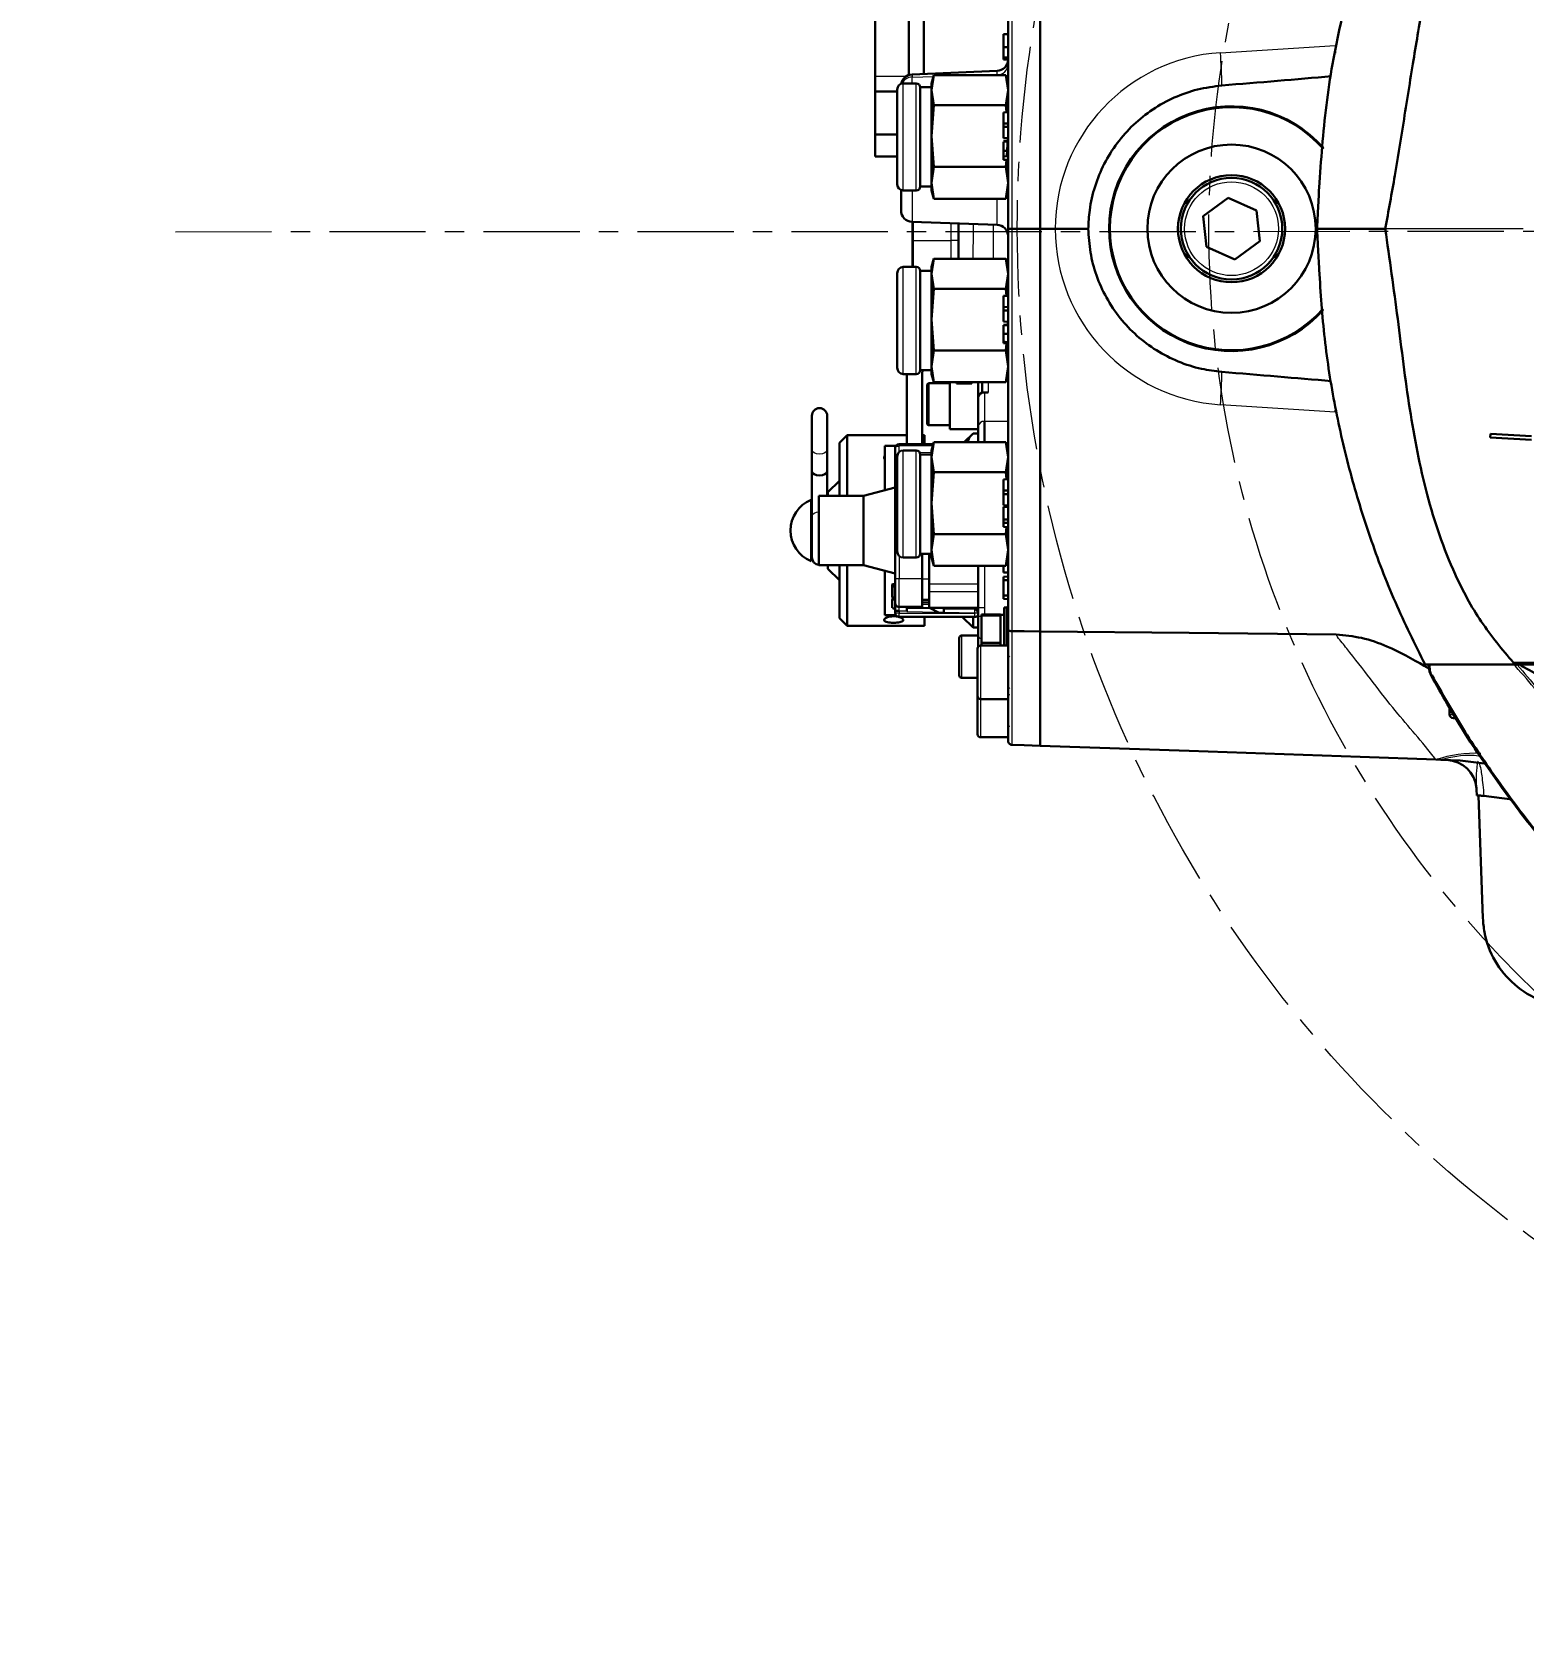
# Model space of a CAD drawing. Header units: millimetres. Extents: x 0 to 8400, y 0 to 5940.
# Drawn here: x 2073.3 to 2270, y 1826.1 to 2035.9 of the extents above; entities that cross this region are included whole.
import ezdxf

# ---------------------------------------------------------------- set-up
doc = ezdxf.new("R2010")
doc.units = ezdxf.units.MM
doc.linetypes.add('CENTERX2', pattern=[20.32, 12.7, -2.54, 2.54, -2.54])
doc.styles.get("Standard").update_dxf_attribs({"font": 'times.ttf', "width": 2, "height": 50})
doc.dimstyles.new('ISO-25', dxfattribs={"dimtxt": 40, "dimasz": 40, "dimexe": 1.25, "dimexo": 0.625, "dimtad": 1, "dimtxsty": 'Standard', "dimcen": 2.5, "dimclrd": 1, "dimclrt": 1, "dimadec": 0, "dimazin": 0, "dimtfac": 1, "dimtmove": 0, "dimatfit": 3, "dimfxl": 1, "dimarcsym": 0})

# ---------------------------------------------------------------- blocks, each defined once
blk = doc.blocks.new('*D14')
at = {"color": 1, "lineweight": -2, "transparency": 16777216}
blk.add_arc((2367.81, 2009.87), 906.21, 82.52924, 97.47076, dxfattribs=at)
at = {"color": 1, "lineweight": 25, "transparency": 16777216}
for points in [[(2251, 2901.8), (2248.97, 2914.98), (2210.45, 2902.31)], [(2486.65, 2914.98), (2484.62, 2901.8), (2525.17, 2902.31)]]:
    blk.add_solid(points, dxfattribs=at)
at = {"layer": 'Defpoints', "color": 0, "lineweight": 25, "transparency": 16777216}
for p in [(2420.5, 2914.55), (2209.89, 2905.5), (2525.73, 2905.5), (2367.81, 2009.87), (2367.81, 2009.87)]:
    blk.add_point(p, dxfattribs=at)
at = {"color": 1, "lineweight": 25, "transparency": 16777216, "insert": (2367.81, 2937.05), "char_height": 40, "attachment_point": 5}
blk.add_mtext('20°', dxfattribs=at)
blk = doc.blocks.new('*D15')
at = {"color": 1, "lineweight": -2, "transparency": 16777216}
for p, q in [((2367.81, 2009.87), (2049.32, 1375.78)), ((1923.86, 1125.99), (2031.37, 1340.03))]:
    blk.add_line(p, q, dxfattribs=at)
at = {"color": 1, "lineweight": 25, "transparency": 16777216}
blk.add_solid([(2025.41, 1343.02), (2037.33, 1337.04), (2049.32, 1375.78)], dxfattribs=at)
at = {"layer": 'Defpoints', "color": 0, "lineweight": 25, "transparency": 16777216}
for p in [(2367.81, 2009.87), (2049.32, 1375.78)]:
    blk.add_point(p, dxfattribs=at)
at = {"color": 1, "lineweight": 25, "transparency": 16777216, "insert": (1945.82, 1226.6), "char_height": 40, "attachment_point": 5, "rotation": 63.331}
blk.add_mtext('R709,59', dxfattribs=at)
blk = doc.blocks.new('*D17')
at = {"color": 1, "lineweight": -2, "transparency": 16777216}
for p, q in [((2088.8, 2282.43), (2239.59, 2135.13)), ((2467.42, 1912.57), (2268.2, 2107.18)), ((2496.04, 1884.62), (2524.65, 1856.66))]:
    blk.add_line(p, q, dxfattribs=at)
at = {"color": 1, "lineweight": 25, "transparency": 16777216}
for points in [[(2244.24, 2139.9), (2234.93, 2130.36), (2268.2, 2107.18)], [(2500.69, 1889.38), (2491.38, 1879.85), (2467.42, 1912.57)]]:
    blk.add_solid(points, dxfattribs=at)
at = {"layer": 'Defpoints', "color": 0, "lineweight": 25, "transparency": 16777216}
for p in [(2268.2, 2107.18), (2467.42, 1912.57)]:
    blk.add_point(p, dxfattribs=at)
at = {"color": 1, "lineweight": 25, "transparency": 16777216, "insert": (2167.86, 2241.16), "char_height": 40, "attachment_point": 5, "rotation": 315.6709}
blk.add_mtext('∅278,5', dxfattribs=at)

msp = doc.modelspace()

# ---------------------------------------------------------------- linework, layer by layer
at = {"color": 7, "linetype": 'Continuous', "lineweight": 30}
for p, q in [((2202.072, 2009.872), (2202.072, 2062.827)), ((2206.312, 2063.014), (2206.312, 2009.872)), ((2184.509, 2030.017), (2184.509, 2043.138)), ((2188.951, 2030.145), (2188.951, 2039.143)), ((2190.969, 2039.648), (2190.969, 2030.226)), ((2201.467, 2035.526), (2202.072, 2035.547)), ((2201.467, 2035.526), (2201.467, 2033.833)), ((2200.621, 2030.708), (2189.391, 2030.237)), ((2201.467, 2032.478), (2201.467, 2032.189)), ((2201.467, 2032.189), (2202.072, 2032.154)), ((2184.509, 2027.998), (2184.509, 2030.017)), ((2189.96, 2029.05), (2188.244, 2029.05)), ((2191.979, 2028.545), (2190.465, 2028.545)), ((2190.465, 2015.423), (2190.465, 2028.545)), ((2192.272, 2030.144), (2191.979, 2029.05)), ((2192.272, 2030.142), (2191.979, 2028.159)), ((2191.979, 2029.05), (2191.979, 2028.159)), ((2201.779, 2030.142), (2192.272, 2030.142)), ((2202.072, 2029.05), (2201.779, 2030.144)), ((2201.779, 2030.142), (2202.072, 2028.159)), ((2184.509, 2027.998), (2187.436, 2027.998)), ((2184.509, 2022.306), (2184.509, 2027.998)), ((2187.436, 2015.726), (2187.436, 2028.242)), ((2191.979, 2028.159), (2192.272, 2026.177)), ((2191.979, 2028.159), (2191.979, 2022.098)), ((2202.072, 2028.159), (2201.779, 2026.177)), ((2192.272, 2026.177), (2191.979, 2022.098)), ((2201.779, 2026.177), (2192.272, 2026.177)), ((2201.467, 2025.227), (2202.072, 2025.256)), ((2201.467, 2025.227), (2201.467, 2023.751)), ((2201.779, 2026.177), (2201.846, 2025.246)), ((2187.436, 2022.306), (2184.509, 2022.306)), ((2184.509, 2019.418), (2184.509, 2022.306)), ((2191.979, 2022.098), (2192.272, 2018.019)), ((2191.979, 2022.098), (2191.979, 2015.923)), ((2201.467, 2023.751), (2202.072, 2023.766)), ((2201.467, 2023.751), (2201.467, 2023.309)), ((2201.467, 2023.309), (2202.072, 2023.294)), ((2201.467, 2023.309), (2201.467, 2021.831)), ((2201.467, 2021.831), (2202.072, 2021.802)), ((2202.072, 2021.439), (2201.467, 2021.417)), ((2202.051, 2021.803), (2201.881, 2019.432)), ((2184.509, 2019.418), (2187.436, 2019.418)), ((2187.436, 2019.418), (2184.509, 2019.418)), ((2184.509, 2019.418), (2184.509, 2019.418)), ((2192.272, 2018.019), (2191.979, 2015.923)), ((2201.779, 2018.019), (2192.272, 2018.019)), ((2201.467, 2019.418), (2202.072, 2019.439)), ((2201.847, 2018.962), (2201.779, 2018.019)), ((2201.779, 2018.019), (2202.072, 2015.923)), ((2191.979, 2015.923), (2192.272, 2013.826)), ((2191.979, 2015.923), (2191.979, 2014.918)), ((2202.072, 2015.923), (2201.779, 2013.826)), ((2243.137, 2015.95), (2243.107, 2015.31)), ((2187.941, 2012.29), (2187.941, 2014.977)), ((2188.244, 2014.918), (2189.96, 2014.918)), ((2190.465, 2015.423), (2191.979, 2015.423)), ((2191.979, 2014.918), (2192.272, 2013.824)), ((2192.272, 2013.826), (2201.779, 2013.826)), ((2201.779, 2013.824), (2202.072, 2014.918)), ((2227.817, 2011.525), (2231.114, 2013.928)), ((2231.114, 2013.928), (2234.843, 2012.274)), ((2234.843, 2012.274), (2235.275, 2008.218)), ((2189.402, 2010.776), (2200.611, 2010.385)), ((2189.455, 2008.315), (2189.455, 2010.775)), ((2195.511, 2005.917), (2195.511, 2010.598)), ((2202.072, 2009.872), (2202.559, 2009.872)), ((2202.072, 1956.916), (2202.072, 2009.872)), ((2202.559, 2009.872), (2206.312, 2009.872)), ((2206.312, 2009.872), (2206.312, 1956.729)), ((2208.281, 2009.872), (2206.312, 2009.872)), ((2228.249, 2007.469), (2227.817, 2011.525)), ((2189.455, 2004.825), (2189.455, 2008.315)), ((2231.978, 2005.815), (2228.249, 2007.469)), ((2235.275, 2008.218), (2231.978, 2005.815)), ((2192.272, 2005.919), (2191.979, 2004.825)), ((2192.272, 2005.917), (2191.979, 2003.934)), ((2201.779, 2005.917), (2192.272, 2005.917)), ((2202.072, 2004.825), (2201.779, 2005.919)), ((2201.779, 2005.917), (2202.072, 2003.934)), ((2187.436, 1991.501), (2187.436, 2004.017)), ((2189.96, 2004.825), (2188.244, 2004.825)), ((2191.979, 2004.32), (2190.465, 2004.32)), ((2190.465, 1991.198), (2190.465, 2004.32)), ((2191.979, 2004.825), (2191.979, 2003.934)), ((2191.979, 2003.934), (2192.272, 2001.952)), ((2191.979, 2003.934), (2191.979, 1997.873)), ((2202.072, 2003.934), (2201.779, 2001.952)), ((2192.272, 2001.952), (2191.979, 1997.873)), ((2201.779, 2001.952), (2192.272, 2001.952)), ((2201.779, 2001.952), (2201.846, 2001.021)), ((2201.467, 2001.003), (2202.072, 2001.032)), ((2201.467, 2001.003), (2201.467, 1999.526)), ((2201.467, 1999.526), (2202.072, 1999.541)), ((2201.467, 1999.526), (2201.467, 1999.084)), ((2201.467, 1999.084), (2202.072, 1999.069)), ((2201.467, 1999.084), (2201.467, 1997.606)), ((2191.979, 1997.873), (2192.272, 1993.794)), ((2191.979, 1997.873), (2191.979, 1991.698)), ((2201.467, 1997.606), (2202.072, 1997.577)), ((2202.051, 1997.578), (2202.025, 1997.212)), ((2192.272, 1993.794), (2191.979, 1991.698)), ((2201.779, 1993.794), (2192.272, 1993.794)), ((2201.847, 1994.737), (2201.779, 1993.794)), ((2201.779, 1993.794), (2202.072, 1991.698)), ((2188.244, 1990.694), (2189.96, 1990.694)), ((2188.698, 1981.45), (2188.698, 1990.694)), ((2190.465, 1991.198), (2191.979, 1991.198)), ((2190.764, 1991.198), (2190.717, 1990.736)), ((2190.717, 1981.45), (2190.717, 1990.736)), ((2191.979, 1991.698), (2192.272, 1989.602)), ((2191.979, 1991.698), (2191.979, 1990.694)), ((2191.979, 1990.694), (2192.272, 1989.599)), ((2202.072, 1991.698), (2201.779, 1989.602)), ((2201.779, 1989.599), (2202.072, 1990.694)), ((2194.401, 1989.474), (2191.676, 1989.474)), ((2192.272, 1989.602), (2201.779, 1989.602)), ((2194.401, 1989.602), (2194.401, 1986.698)), ((2195.259, 1989.463), (2195.259, 1989.602)), ((2197.278, 1989.463), (2195.259, 1989.463)), ((2197.278, 1989.602), (2197.278, 1989.463)), ((2198.136, 1989.602), (2198.136, 1987.645)), ((2198.64, 1989.559), (2198.64, 1988.219)), ((2194.401, 1986.698), (2194.401, 1983.418)), ((2198.136, 1983.818), (2198.136, 1987.645)), ((2199.448, 1988.264), (2198.943, 1988.264)), ((2176.182, 1985.184), (2176.182, 1980.642)), ((2178.201, 1980.642), (2178.201, 1985.184)), ((2198.943, 1984.437), (2198.943, 1981.692)), ((2180.825, 1982.61), (2179.816, 1981.601)), ((2188.698, 1982.61), (2180.825, 1982.61)), ((2180.825, 1982.61), (2180.825, 1974.608)), ((2191.02, 1982.61), (2190.717, 1982.61)), ((2191.02, 1982.61), (2191.02, 1981.45)), ((2191.676, 1983.923), (2194.401, 1983.923)), ((2194.401, 1983.418), (2198.136, 1983.418)), ((2197.439, 1982.863), (2196.268, 1981.692)), ((2198.136, 1982.863), (2197.439, 1982.863)), ((2197.439, 1982.863), (2197.439, 1982.84)), ((2198.136, 1982.84), (2197.439, 1982.84)), ((2198.136, 1983.818), (2198.136, 1983.267)), ((2265.703, 1982.804), (2265.675, 1982.3)), ((2265.675, 1982.3), (2271.119, 1981.991)), ((2271.102, 1982.498), (2265.703, 1982.804)), ((2176.182, 1980.642), (2176.182, 1977.82)), ((2178.201, 1977.82), (2178.201, 1980.642)), ((2179.816, 1974.608), (2179.816, 1981.601)), ((2187.264, 1981.218), (2185.821, 1981.218)), ((2185.821, 1975.365), (2185.821, 1981.218)), ((2187.184, 1979.965), (2187.184, 1980.945)), ((2187.689, 1981.45), (2192.206, 1981.45)), ((2189.96, 1980.6), (2188.244, 1980.6)), ((2192.272, 1981.694), (2191.979, 1980.6)), ((2192.272, 1981.692), (2191.979, 1979.709)), ((2191.979, 1980.6), (2191.979, 1979.709)), ((2201.779, 1981.692), (2192.272, 1981.692)), ((2202.072, 1980.6), (2201.779, 1981.694)), ((2201.779, 1981.692), (2202.072, 1979.709)), ((2187.184, 1963.685), (2187.184, 1979.965)), ((2187.436, 1967.276), (2187.436, 1979.792)), ((2191.979, 1980.095), (2190.465, 1980.095)), ((2190.465, 1966.973), (2190.465, 1980.095)), ((2191.979, 1979.709), (2192.272, 1977.727)), ((2191.979, 1979.709), (2191.979, 1973.648)), ((2202.072, 1979.709), (2201.779, 1977.727)), ((2176.182, 1977.82), (2176.182, 1971.957)), ((2178.201, 1974.608), (2178.201, 1977.82)), ((2179.816, 1976.605), (2178.302, 1975.091)), ((2192.272, 1977.727), (2191.979, 1973.648)), ((2201.779, 1977.727), (2192.272, 1977.727)), ((2201.467, 1976.778), (2202.072, 1976.807)), ((2201.467, 1976.778), (2201.467, 1975.301)), ((2201.779, 1977.727), (2201.846, 1976.796)), ((2176.081, 1974.081), (2176.081, 1970.044)), ((2177.09, 1965.48), (2177.09, 1974.608)), ((2177.09, 1974.608), (2182.997, 1974.608)), ((2178.302, 1975.091), (2178.302, 1974.608)), ((2182.997, 1974.608), (2187.184, 1975.73)), ((2182.997, 1965.48), (2182.997, 1974.608)), ((2201.467, 1975.301), (2202.072, 1975.316)), ((2201.467, 1975.301), (2201.467, 1974.859)), ((2201.467, 1974.859), (2202.072, 1974.844)), ((2201.467, 1974.859), (2201.467, 1973.381)), ((2176.182, 1972.315), (2176.081, 1972.315)), ((2176.182, 1971.957), (2176.182, 1966.511)), ((2191.979, 1973.648), (2192.272, 1969.57)), ((2191.979, 1973.648), (2191.979, 1967.473)), ((2201.467, 1973.381), (2202.072, 1973.352)), ((2201.467, 1973.15), (2202.072, 1973.171)), ((2201.467, 1973.15), (2201.467, 1971.494)), ((2202.051, 1973.353), (2202.038, 1973.169)), ((2176.081, 1970.044), (2176.081, 1966.006)), ((2201.467, 1971.494), (2202.072, 1971.507)), ((2201.467, 1971.494), (2201.467, 1971.071)), ((2201.467, 1971.071), (2202.072, 1971.05)), ((2201.467, 1971.071), (2201.467, 1970.525)), ((2201.467, 1970.525), (2202.072, 1970.504)), ((2201.847, 1970.512), (2201.779, 1969.57)), ((2176.081, 1967.773), (2176.182, 1967.773)), ((2192.272, 1969.57), (2191.979, 1967.473)), ((2201.779, 1969.57), (2192.272, 1969.57)), ((2201.779, 1969.57), (2202.072, 1967.473)), ((2177.09, 1965.48), (2182.997, 1965.48)), ((2178.302, 1965.48), (2178.302, 1964.997)), ((2179.816, 1958.487), (2179.816, 1965.48)), ((2180.825, 1965.48), (2180.825, 1957.477)), ((2182.997, 1965.48), (2187.184, 1964.358)), ((2188.244, 1966.469), (2189.96, 1966.469)), ((2190.465, 1966.973), (2191.979, 1966.973)), ((2190.717, 1963.685), (2190.717, 1966.973)), ((2191.676, 1966.973), (2191.676, 1963.013)), ((2191.979, 1967.473), (2192.272, 1965.377)), ((2191.979, 1967.473), (2191.979, 1966.469)), ((2191.979, 1966.469), (2192.272, 1965.375)), ((2202.072, 1967.473), (2201.779, 1965.377)), ((2201.779, 1965.375), (2202.072, 1966.469)), ((2178.302, 1964.997), (2179.816, 1963.483)), ((2185.821, 1958.87), (2185.821, 1964.652)), ((2187.184, 1960.455), (2187.184, 1963.685)), ((2190.717, 1963.685), (2190.717, 1959.95)), ((2192.272, 1965.377), (2201.779, 1965.377)), ((2198.136, 1965.377), (2198.136, 1959.849)), ((2201.467, 1965.377), (2201.467, 1964.52)), ((2201.467, 1964.52), (2202.072, 1964.499)), ((2201.467, 1963.932), (2202.072, 1963.953)), ((2201.467, 1963.932), (2201.467, 1963.49)), ((2201.467, 1963.49), (2202.072, 1963.469)), ((2201.467, 1963.49), (2201.467, 1961.448)), ((2186.78, 1962.656), (2186.78, 1962.872)), ((2186.78, 1961.282), (2186.78, 1962.656)), ((2187.184, 1962.973), (2186.881, 1962.973)), ((2191.676, 1963.013), (2191.676, 1962.003)), ((2191.676, 1959.849), (2191.676, 1962.003)), ((2201.467, 1961.448), (2202.072, 1961.469)), ((2201.467, 1961.448), (2201.467, 1961.005)), ((2186.881, 1961.181), (2187.184, 1961.181)), ((2186.881, 1960.96), (2186.881, 1961.181)), ((2186.881, 1960.959), (2187.184, 1960.959)), ((2187.184, 1960.959), (2186.881, 1960.959)), ((2186.881, 1959.732), (2187.184, 1959.732)), ((2187.184, 1959.445), (2187.706, 1959.445)), ((2187.184, 1959.143), (2187.184, 1959.445)), ((2187.689, 1959.95), (2190.717, 1959.95)), ((2188.698, 1959.95), (2188.698, 1959.445)), ((2188.698, 1959.849), (2191.807, 1959.795)), ((2188.698, 1959.445), (2188.698, 1959.345)), ((2191.676, 1960.909), (2190.717, 1960.909)), ((2190.717, 1960.557), (2191.676, 1960.523)), ((2191.676, 1959.849), (2198.136, 1959.849)), ((2191.7, 1959.849), (2192.988, 1959.193)), ((2193.594, 1959.193), (2192.988, 1959.193)), ((2193.594, 1959.193), (2193.594, 1959.849)), ((2193.594, 1959.764), (2197.69, 1959.692)), ((2198.136, 1959.849), (2198.136, 1958.744)), ((2201.467, 1961.005), (2202.072, 1960.984)), ((2201.877, 1959.901), (2201.568, 1959.89)), ((2201.568, 1954.861), (2201.568, 1959.89)), ((2179.816, 1958.487), (2180.825, 1957.477)), ((2180.825, 1957.477), (2191.02, 1957.477)), ((2185.821, 1958.87), (2187.276, 1958.87)), ((2197.682, 1958.638), (2187.689, 1958.638)), ((2191.02, 1958.638), (2191.02, 1957.477)), ((2196.026, 1958.638), (2197.439, 1957.225)), ((2197.439, 1958.638), (2197.439, 1957.225)), ((2197.439, 1957.225), (2198.136, 1957.225)), ((2201.063, 1958.976), (2198.54, 1958.976)), ((2198.54, 1958.976), (2198.54, 1958.816)), ((2201.063, 1958.816), (2198.54, 1958.816)), ((2198.54, 1958.816), (2198.54, 1955.206)), ((2201.063, 1958.976), (2201.063, 1958.896)), ((2201.568, 1958.898), (2201.063, 1958.898)), ((2201.063, 1958.896), (2201.063, 1958.816)), ((2201.063, 1958.816), (2201.063, 1957.011)), ((2195.612, 1950.916), (2195.612, 1955.862)), ((2198.136, 1956.165), (2195.915, 1956.165)), ((2198.136, 1954.724), (2198.136, 1956.27)), ((2201.063, 1955.206), (2198.54, 1955.206)), ((2198.54, 1955.206), (2198.54, 1954.861)), ((2201.063, 1957.011), (2201.063, 1955.206)), ((2201.063, 1955.206), (2201.063, 1954.861)), ((2198.035, 1948.199), (2198.035, 1954.457)), ((2202.072, 1954.861), (2198.439, 1954.861)), ((2202.072, 1947.795), (2202.072, 1954.861)), ((2257.659, 1951.772), (2256.979, 1952.186)), ((2257.556, 1952.337), (2257.616, 1951.75)), ((2257.692, 1952.338), (2257.598, 1952.338)), ((2268.743, 1952.583), (2282.532, 1952.583)), ((2268.914, 1952.338), (2268.743, 1952.583)), ((2268.953, 1952.338), (2268.914, 1952.338)), ((2269.216, 1952.338), (2269.213, 1952.338)), ((2269.538, 1952.338), (2269.213, 1952.338)), ((2282.534, 1952.338), (2269.538, 1952.338)), ((2195.915, 1950.613), (2198.035, 1950.613)), ((2198.035, 1943.152), (2198.035, 1948.199)), ((2198.439, 1947.795), (2202.072, 1947.795)), ((2260.313, 1946.737), (2260.313, 1945.777)), ((2261.125, 1945.272), (2260.818, 1945.272)), ((2198.439, 1942.749), (2202.072, 1942.749)), ((2258.52, 1939.81), (2259.14, 1939.789)), ((2259.14, 1939.789), (2261.704, 1939.699)), ((2261.704, 1939.699), (2265.222, 1939.229)), ((2263.858, 1936.04), (2263.866, 1935.865)), ((2263.925, 1935.083), (2263.866, 1935.865)), ((2264.71, 1918.866), (2264.143, 1935.069)), ((2268.556, 1934.522), (2264.837, 1935.018))]:
    msp.add_line(p, q, dxfattribs=at)
at = {"color": 8, "linetype": 'Continuous', "lineweight": 15}
for p, q in [((2202.559, 2062.976), (2202.559, 2009.872)), ((2230.089, 2033.097), (2245.212, 2034.065)), ((2200.611, 2030.154), (2200.611, 2030.651)), ((2184.509, 2030.017), (2188.677, 2030.017)), ((2188.244, 2014.918), (2188.244, 2029.05)), ((2189.402, 2030.179), (2189.402, 2029.884)), ((2189.402, 2029.884), (2192.22, 2029.952)), ((2189.96, 2014.918), (2189.96, 2029.05)), ((2200.111, 2030.142), (2200.611, 2030.154)), ((2189.402, 2014.918), (2189.402, 2010.776)), ((2200.611, 2010.385), (2200.611, 2013.826)), ((2189.553, 2010.771), (2189.553, 2008.315)), ((2194.537, 2008.315), (2194.537, 2010.597)), ((2202.559, 2009.872), (2202.559, 1956.767)), ((2270.015, 2009.872), (2251.828, 2009.872)), ((2189.455, 2008.315), (2189.553, 2008.315)), ((2189.553, 2008.315), (2189.553, 2004.825)), ((2189.553, 2008.315), (2194.537, 2008.315)), ((2194.537, 2005.917), (2194.537, 2008.315)), ((2195.511, 2008.315), (2194.537, 2008.315)), ((2188.244, 1990.694), (2188.244, 2004.825)), ((2189.96, 1990.694), (2189.96, 2004.825)), ((2191.676, 1983.923), (2191.676, 1989.474)), ((2198.64, 1989.559), (2198.642, 1989.602)), ((2199.448, 1989.602), (2199.448, 1988.264)), ((2198.943, 1988.264), (2198.943, 1984.437)), ((2245.212, 1985.678), (2230.089, 1986.646)), ((2202.072, 1984.437), (2198.943, 1984.437)), ((2187.689, 1981.197), (2187.689, 1981.45)), ((2187.689, 1980.379), (2187.689, 1981.197)), ((2192.139, 1981.197), (2187.689, 1981.197)), ((2188.244, 1966.469), (2188.244, 1980.6)), ((2189.96, 1966.469), (2189.96, 1980.6)), ((2191.979, 1980.332), (2190.43, 1980.278)), ((2187.689, 1966.69), (2187.689, 1963.685)), ((2187.689, 1963.685), (2187.184, 1963.685)), ((2190.717, 1963.685), (2187.689, 1963.685)), ((2187.689, 1959.95), (2187.689, 1963.685)), ((2190.717, 1963.685), (2191.676, 1963.685)), ((2198.943, 1965.377), (2198.943, 1959.849)), ((2186.881, 1962.972), (2186.881, 1962.973)), ((2186.881, 1962.972), (2186.881, 1962.756)), ((2187.184, 1962.972), (2186.881, 1962.972)), ((2186.881, 1962.644), (2186.881, 1962.756)), ((2186.881, 1962.756), (2187.184, 1962.756)), ((2186.881, 1962.586), (2186.881, 1962.644)), ((2187.184, 1962.586), (2186.881, 1962.586)), ((2186.881, 1962.586), (2186.881, 1961.213)), ((2191.676, 1963.013), (2198.136, 1963.013)), ((2191.676, 1962.003), (2198.136, 1962.003)), ((2186.881, 1961.213), (2187.184, 1961.213)), ((2186.881, 1961.181), (2186.881, 1961.213)), ((2186.881, 1959.732), (2186.881, 1960.959)), ((2187.706, 1959.143), (2187.184, 1959.143)), ((2187.706, 1959.445), (2188.698, 1959.445)), ((2187.706, 1959.445), (2187.706, 1959.143)), ((2187.706, 1959.143), (2197.699, 1959.143)), ((2188.698, 1959.345), (2192.832, 1959.273)), ((2190.717, 1960.304), (2191.676, 1960.271)), ((2193.594, 1959.259), (2197.699, 1959.188)), ((2197.69, 1959.849), (2197.69, 1959.692)), ((2197.699, 1959.188), (2197.699, 1959.143)), ((2197.699, 1959.188), (2198.136, 1959.188)), ((2198.136, 1959.143), (2197.699, 1959.143)), ((2198.943, 1959.849), (2198.136, 1959.849)), ((2198.943, 1959.849), (2198.943, 1958.976)), ((2201.877, 1954.861), (2201.877, 1959.901)), ((2198.136, 1958.744), (2198.54, 1958.744)), ((2195.915, 1956.165), (2195.915, 1950.613)), ((2198.439, 1954.861), (2198.439, 1947.795)), ((2269.024, 1952.118), (2268.819, 1952.337)), ((2269.213, 1952.338), (2269.216, 1952.335)), ((2269.216, 1952.335), (2269.216, 1952.338)), ((2198.439, 1947.795), (2198.439, 1942.749)), ((2260.313, 1945.777), (2260.835, 1945.777))]:
    msp.add_line(p, q, dxfattribs=at)
at = {"color": 7, "linetype": 'CENTERX2', "lineweight": 0}
msp.add_line((2092.204, 2009.479), (3327.51, 2009.872), dxfattribs=at)
at = {"color": 7, "linetype": 'Continuous', "lineweight": 30, "flags": 128}
for points in [[(2201.467, 2033.833), (2201.648, 2033.833), (2201.83, 2033.833), (2202.072, 2033.833)], [(2201.467, 2032.478), (2201.648, 2032.471), (2201.83, 2032.465), (2202.072, 2032.457)], [(2201.467, 2021.355), (2201.77, 2021.367), (2202.072, 2021.378)], [(2201.467, 2020.136), (2201.648, 2020.136), (2201.83, 2020.136), (2202.072, 2020.136)], [(2201.467, 2018.975), (2201.648, 2018.969), (2201.83, 2018.962), (2202.072, 2018.954)], [(2201.467, 1997.191), (2201.77, 1997.202), (2202.072, 1997.214)], [(2201.467, 1997.128), (2201.77, 1997.141), (2202.072, 1997.153)], [(2201.467, 1996.011), (2201.648, 1996.011), (2201.83, 1996.011), (2202.072, 1996.011)], [(2201.467, 1994.932), (2201.648, 1994.926), (2201.83, 1994.919), (2202.072, 1994.911)], [(2201.467, 1994.75), (2201.648, 1994.744), (2201.83, 1994.738), (2202.072, 1994.729)], [(2177.191, 1977.315), (2176.805, 1977.354), (2176.478, 1977.463), (2176.259, 1977.627), (2176.182, 1977.82)], [(2178.201, 1977.82), (2178.124, 1977.627), (2177.905, 1977.463), (2177.578, 1977.354), (2177.191, 1977.315)], [(2202.559, 1956.767), (2204.192, 1956.751), (2206.312, 1956.729)], [(2206.312, 1956.729), (2225.942, 1956.528), (2245.353, 1956.329)], [(2202.559, 1941.764), (2204.192, 1941.707), (2206.312, 1941.633)], [(2206.312, 1941.633), (2225.941, 1940.948), (2248.529, 1940.159), (2258.52, 1939.81)]]:
    msp.add_lwpolyline(points, dxfattribs=at)
at = {"color": 8, "linetype": 'Continuous', "lineweight": 15, "flags": 128}
for points in [[(2245.212, 2034.065), (2245.248, 2033.474), (2245.273, 2033.038)], [(2189.402, 2030.179), (2189.394, 2030.226), (2189.392, 2030.23)], [(2245.212, 1985.678), (2245.248, 1986.269), (2245.251, 1986.318)], [(2177.191, 1980.137), (2176.805, 1980.176), (2176.478, 1980.285), (2176.259, 1980.449), (2176.182, 1980.642)], [(2178.201, 1980.642), (2178.124, 1980.449), (2177.905, 1980.285), (2177.578, 1980.176), (2177.191, 1980.137)], [(2187.184, 1980.945), (2187.194, 1980.994), (2187.223, 1981.042), (2187.269, 1981.085), (2187.332, 1981.123), (2187.408, 1981.155), (2187.496, 1981.178), (2187.59, 1981.192), (2187.689, 1981.197)], [(2176.182, 1971.957), (2176.259, 1972.167), (2176.478, 1972.344), (2176.805, 1972.463), (2177.09, 1972.501)], [(2257.883, 1950.896), (2257.878, 1950.895), (2257.878, 1950.898), (2257.882, 1950.903), (2257.891, 1950.91), (2257.905, 1950.92), (2257.923, 1950.932), (2257.945, 1950.946), (2257.971, 1950.962)]]:
    msp.add_lwpolyline(points, dxfattribs=at)
at = {"color": 7, "linetype": 'CENTERX2', "lineweight": 0}
for radius in [164.527, 139.25]:
    msp.add_circle((2367.811, 2009.872), radius, dxfattribs=at)
at = {"color": 7, "linetype": 'Continuous', "lineweight": 30}
for radius in [11.103, 7.067, 6.697]:
    msp.add_circle((2231.546, 2009.872), radius, dxfattribs=at)
at = {"color": 8, "linetype": 'Continuous', "lineweight": 15}
msp.add_circle((2231.546, 2009.872), 6.192, dxfattribs=at)
at = {"color": 7, "linetype": 'CENTERX2', "lineweight": 0}
msp.add_arc((2367.811, 2009.872), 709.586, 100, 80, dxfattribs=at)
at = {"color": 8, "linetype": 'Continuous', "lineweight": 15}
for centre, radius, start, end in [((2146.865, 2027.329), 83.424, 0.99204, 3.96465), ((2200.586, 2032.138), 1.487, 270.97825, 359.03531), ((2200.586, 2031.64), 1.487, 270.97825, 359.03531), ((2189.437, 2028.677), 1.503, 91.33289, 167.51767), ((2189.441, 2028.371), 1.514, 91.46105, 154.07744), ((2197.825, 2029.215), 8.449, 175.4571, 181.12288), ((2146.865, 1992.414), 83.424, 356.03535, 359.00796), ((2198.86, 1983.709), 0.732, 83.45996, 171.44764), ((2186.881, 1962.655), 0.101, 89.81665, 179.80646), ((2186.868, 1962.675), 0.0898, 192.45907, 278.52171), ((2186.868, 1961.301), 0.0897, 192.45749, 278.52329), ((2186.881, 1962.871), 0.101, 89.97426, 132.82755), ((2184.078, 1959.017), 3.63, 354.0129, 1.98963), ((2194.071, 1959.017), 3.63, 354.0129, 1.98963), ((2190.478, 1959.379), 7.224, 358.48335, 2.17263), ((2198.758, 1956.318), 0.624, 184.46802, 249.54194), ((2257.792, 1951.815), 0.188, 200.37355, 261.97405), ((2270.57, 1950.946), 1.94, 134.28341, 142.83346), ((2263.952, 1922.401), 18.237, 88.47846, 107.32864)]:
    msp.add_arc(centre, radius, start, end, dxfattribs=at)
at = {"color": 7, "linetype": 'Continuous', "lineweight": 30}
for centre, radius, start, end in [((2200.558, 2032.216), 1.514, 272.21231, 357.7991), ((2188.244, 2028.242), 0.807, 90, 180), ((2189.455, 2028.718), 1.514, 92.40703, 169.22134), ((2189.96, 2028.545), 0.505, 0, 90), ((2231.546, 2009.872), 16.15, 41.30035, 318.37991), ((2231.546, 2009.872), 16.049, 40.97821, 318.79268), ((2188.244, 2015.726), 0.807, 180, 270), ((2189.96, 2015.423), 0.505, 270, 0), ((2189.455, 2012.29), 1.514, 180, 268), ((2200.558, 2008.872), 1.514, 0, 88), ((2188.244, 2004.017), 0.807, 90, 180), ((2189.96, 2004.32), 0.505, 0, 90), ((2188.244, 1991.501), 0.807, 180, 270), ((2189.96, 1991.198), 0.505, 270, 0), ((2198.86, 1987.536), 0.732, 83.45996, 171.44764), ((2177.191, 1985.184), 1.009, 0, 180), ((2187.689, 1980.945), 0.505, 90, 180), ((2188.244, 1979.792), 0.807, 90, 180), ((2189.96, 1980.095), 0.505, 0, 90), ((2177.709, 1970.044), 4.353, 111.9613, 248.0387), ((2177.191, 1966.511), 1.009, 180, 264.26083), ((2188.244, 1967.276), 0.807, 180, 270), ((2189.96, 1966.973), 0.505, 270, 0), ((2186.881, 1962.872), 0.1, 132.86606, 179.91807), ((2186.881, 1961.06), 0.101, 180, 270), ((2187.689, 1960.455), 0.505, 180, 270), ((2197.534, 1959.648), 0.162, 1.73268, 15.90533), ((2201.87, 1960.103), 0.202, 272, 0), ((2197.682, 1959.143), 0.505, 270, 334.15807), ((2195.915, 1955.862), 0.303, 90, 180), ((2198.439, 1954.457), 0.404, 90, 180), ((2202.274, 1953.549), 0.202, 180, 270), ((2195.915, 1950.916), 0.303, 180, 270), ((2202.274, 1949.108), 0.202, 90, 180), ((2198.439, 1948.199), 0.404, 180, 270), ((2202.274, 1948.502), 0.202, 180, 270), ((2260.818, 1945.777), 0.505, 180, 270), ((2198.439, 1943.152), 0.404, 180, 270), ((2202.274, 1944.061), 0.202, 90, 180), ((2259.823, 1935.725), 4.037, 4.41568, 87.99706)]:
    msp.add_arc(centre, radius, start, end, dxfattribs=at)
at = {"color": 8, "linetype": 'Continuous', "lineweight": 15}
for centre, major_axis, ratio, start_param, end_param in [((2231.579, 2009.847), (18.642, -13.974), 0.9999704, 2.2780235, 3.7838083), ((2197.53, 2011.508), (0.07, 10.097), 0.0069702, 1.67132, 2.1577009), ((2200.054, 2011.42), (-0.07, 10.102), 0.0069634, 4.1362455, 4.6113787), ((2231.579, 2009.896), (18.642, 13.974), 0.9999704, 2.499377, 4.0051618)]:
    msp.add_ellipse(centre, major_axis=major_axis, ratio=ratio, start_param=start_param, end_param=end_param, dxfattribs=at)
at = {"color": 7, "linetype": 'Continuous', "lineweight": 30}
for centre, major_axis, ratio, start_param, end_param in [((2159.484, 2028.718), (-151.843, -9.725), 0.0331693, 2.0536803, 2.1647676), ((2159.484, 1991.025), (151.843, -9.725), 0.0331693, 0.9769888, 1.0879123), ((2187.689, 1979.965), (0.505, 0), 0.2679492, 1.9685498, 3.1415926)]:
    msp.add_ellipse(centre, major_axis=major_axis, ratio=ratio, start_param=start_param, end_param=end_param, dxfattribs=at)
for points, knots in [([(2286.342, 2108.61), (2285.982, 2108.088), (2285.259, 2107.04), (2283.414, 2104.765), (2280.941, 2101.841), (2277.841, 2098.185), (2274.493, 2094.109), (2271.039, 2089.685), (2267.588, 2084.966), (2263.856, 2079.456), (2259.953, 2073.086), (2256.046, 2065.833), (2252.256, 2057.545), (2248.8, 2048.167), (2245.95, 2037.651), (2243.945, 2026.884), (2243.407, 2019.595), (2243.137, 2015.95)], [0, 0, 0, 0, 0.0411893, 0.0827658, 0.1361414, 0.18969, 0.242956, 0.2966743, 0.3503897, 0.4038953, 0.4755342, 0.5477264, 0.6196854, 0.7141506, 0.8090304, 0.9045099, 1, 1, 1, 1]), ([(2262.234, 2057.941), (2262.06, 2057.564), (2261.713, 2056.81), (2261.237, 2055.664), (2260.787, 2054.512), (2260.362, 2053.346), (2259.969, 2052.194), (2259.602, 2051.045), (2259.154, 2049.561), (2258.641, 2047.707), (2258.094, 2045.516), (2257.467, 2042.749), (2256.794, 2039.392), (2256.102, 2035.482), (2255.217, 2030.11), (2254.25, 2023.929), (2253.079, 2016.669), (2252.258, 2012.209), (2251.828, 2009.872)], [0, 0, 0, 0, 0.02535075, 0.05078612, 0.07586374, 0.10091223, 0.12652996, 0.1501352, 0.17446626, 0.22097919, 0.26730045, 0.3118907, 0.39360852, 0.47545622, 0.5532232, 0.72438824, 0.85552466, 1, 1, 1, 1]), ([(2201.467, 2033.833), (2201.467, 2033.582), (2201.467, 2033.218), (2201.467, 2032.822), (2201.467, 2032.624), (2201.467, 2032.496), (2201.467, 2032.484), (2201.467, 2032.478)], [0, 0, 0, 0, 0.3452315, 0.4988686, 0.6511402, 0.830926, 1, 1, 1, 1]), ([(2230.276, 2028.773), (2229.199, 2028.631), (2227.047, 2028.348), (2223.963, 2027.25), (2221.107, 2025.678), (2218.558, 2023.649), (2216.401, 2021.22), (2214.678, 2018.475), (2213.461, 2015.479), (2212.779, 2012.577), (2212.69, 2010.688), (2212.651, 2009.872)], [0, 0, 0, 0, 0.1146987, 0.2293939, 0.3440253, 0.4586544, 0.5725346, 0.6864148, 0.8000007, 0.9135889, 1, 1, 1, 1]), ([(2201.467, 2021.355), (2201.467, 2021.321), (2201.467, 2021.269), (2201.467, 2020.989), (2201.467, 2020.687), (2201.467, 2020.385), (2201.467, 2020.201), (2201.467, 2020.136)], [0, 0, 0, 0, 0.3620276, 0.5450595, 0.7287654, 0.9033786, 1, 1, 1, 1]), ([(2201.467, 2020.136), (2201.467, 2019.966), (2201.467, 2019.69), (2201.467, 2019.344), (2201.467, 2019.127), (2201.467, 2018.993), (2201.467, 2018.98), (2201.467, 2018.975)], [0, 0, 0, 0, 0.2578297, 0.4208697, 0.6260159, 0.8416175, 1, 1, 1, 1]), ([(2243.107, 2015.31), (2243.081, 2014.787), (2243.028, 2013.739), (2242.935, 2011.926), (2242.869, 2010.637), (2242.829, 2009.872)], [0, 0, 0, 0, 0.2889643, 0.5779288, 1, 1, 1, 1]), ([(2208.281, 2009.872), (2208.846, 2009.872), (2209.977, 2009.872), (2211.453, 2009.872), (2212.279, 2009.872), (2212.594, 2009.872), (2212.651, 2009.872)], [0, 0, 0, 0, 0.3102235, 0.620446, 0.9307252, 1, 1, 1, 1]), ([(2212.651, 2009.872), (2212.712, 2008.827), (2212.833, 2006.738), (2213.66, 2003.66), (2214.972, 2000.728), (2216.777, 1998.03), (2219.012, 1995.686), (2221.6, 1993.741), (2224.482, 1992.277), (2227.405, 1991.323), (2229.374, 1991.081), (2230.276, 1990.97)], [0, 0, 0, 0, 0.1105408, 0.2210787, 0.3352158, 0.4493519, 0.5629904, 0.6766309, 0.7903008, 0.9039749, 1, 1, 1, 1]), ([(2242.829, 2009.872), (2244.618, 2009.872), (2247.948, 2009.872), (2250.6, 2009.872), (2251.828, 2009.872)], [0, 0, 0, 0, 0.5371586, 1, 1, 1, 1]), ([(2243.11, 2004.432), (2243.083, 2004.956), (2243.03, 2006.004), (2242.936, 2007.817), (2242.869, 2009.106), (2242.829, 2009.872)], [0, 0, 0, 0, 0.2889522, 0.5779046, 1, 1, 1, 1]), ([(2268.743, 1952.583), (2267.265, 1954.349), (2264.267, 1957.93), (2261.17, 1963.747), (2258.9, 1969.423), (2257.284, 1974.838), (2256.028, 1980.392), (2254.675, 1988.108), (2253.52, 1997.971), (2252.392, 2005.905), (2251.828, 2009.872)], [0, 0, 0, 0, 0.11446101, 0.23209871, 0.32417363, 0.41630434, 0.51057323, 0.60487123, 0.80244344, 1, 1, 1, 1]), ([(2257.086, 1952.338), (2255.734, 1955.072), (2253.023, 1960.556), (2249.77, 1969.051), (2247.119, 1977.662), (2245.119, 1986.414), (2243.703, 1995.349), (2243.308, 2001.404), (2243.11, 2004.432)], [0, 0, 0, 0, 0.1683634, 0.3376461, 0.50148, 0.6653137, 0.8326567, 1, 1, 1, 1]), ([(2201.467, 1997.128), (2201.467, 1997.087), (2201.467, 1997.019), (2201.467, 1996.758), (2201.467, 1996.451), (2201.467, 1996.184), (2201.467, 1996.039), (2201.467, 1996.011)], [0, 0, 0, 0, 0.3223329, 0.5351923, 0.7486957, 0.9507986, 1, 1, 1, 1]), ([(2201.467, 1996.011), (2201.467, 1995.888), (2201.467, 1995.635), (2201.467, 1995.321), (2201.467, 1995.079), (2201.467, 1994.948), (2201.467, 1994.937), (2201.467, 1994.932)], [0, 0, 0, 0, 0.20545017, 0.4198338, 0.60896359, 0.8360285, 1, 1, 1, 1]), ([(2201.467, 1994.932), (2201.467, 1994.882), (2201.467, 1994.768), (2201.467, 1994.756), (2201.467, 1994.75)], [0, 0, 0, 0, 0.4417319, 1, 1, 1, 1]), ([(2191.373, 1989.171), (2191.378, 1989.214), (2191.389, 1989.304), (2191.471, 1989.405), (2191.573, 1989.464), (2191.643, 1989.471), (2191.676, 1989.474)], [0, 0, 0, 0, 0.2702587, 0.5624291, 0.7897387, 1, 1, 1, 1]), ([(2191.373, 1989.171), (2191.373, 1989.152), (2191.373, 1989.108), (2191.373, 1988.773), (2191.373, 1988.327), (2191.373, 1987.863), (2191.373, 1987.307), (2191.373, 1986.698), (2191.373, 1986.089), (2191.373, 1985.534), (2191.373, 1985.07), (2191.373, 1984.624), (2191.373, 1984.289), (2191.373, 1984.245), (2191.373, 1984.225)], [0, 0, 0, 0, 0.0903173, 0.2045634, 0.2714194, 0.343936, 0.4207854, 0.4999999, 0.5792147, 0.6560641, 0.7285805, 0.7954365, 0.9096827, 1, 1, 1, 1]), ([(2191.676, 1983.923), (2191.633, 1983.928), (2191.544, 1983.939), (2191.442, 1984.021), (2191.383, 1984.123), (2191.376, 1984.192), (2191.373, 1984.225)], [0, 0, 0, 0, 0.270255, 0.5624205, 0.7897345, 1, 1, 1, 1]), ([(2197.439, 1982.84), (2197.226, 1982.608), (2196.885, 1982.239), (2196.757, 1981.84), (2196.709, 1981.692)], [0, 0, 0, 0, 0.62745175, 1, 1, 1, 1]), ([(2198.136, 1981.692), (2198.136, 1981.81), (2198.136, 1982.162), (2198.136, 1982.718), (2198.136, 1983.331), (2198.136, 1983.656), (2198.136, 1983.818)], [0, 0, 0, 0, 0.1433798, 0.4289156, 0.7144505, 1, 1, 1, 1]), ([(2185.821, 1979.966), (2185.811, 1979.954), (2185.729, 1979.869), (2185.712, 1979.67), (2185.73, 1979.466), (2185.811, 1979.372), (2185.821, 1979.36)], [0, 0, 0, 0, 0.0661661, 0.5029887, 0.9379031, 1, 1, 1, 1]), ([(2186.78, 1961.282), (2186.781, 1961.274), (2186.782, 1961.259), (2186.79, 1961.237), (2186.803, 1961.218), (2186.819, 1961.203), (2186.836, 1961.192), (2186.858, 1961.183), (2186.872, 1961.182), (2186.881, 1961.181)], [0, 0, 0, 0, 0.143473, 0.2903162, 0.4355331, 0.574194, 0.7019801, 0.816296, 1, 1, 1, 1]), ([(2186.881, 1962.973), (2186.879, 1962.973), (2186.874, 1962.973), (2186.861, 1962.971), (2186.84, 1962.965), (2186.821, 1962.956), (2186.814, 1962.946), (2186.813, 1962.945)], [0, 0, 0, 0, 0.1154505, 0.2434695, 0.5127839, 0.9422784, 1, 1, 1, 1]), ([(2186.78, 1960.943), (2186.78, 1960.804), (2186.78, 1960.517), (2186.78, 1960.15), (2186.78, 1959.899), (2186.78, 1959.857), (2186.78, 1959.838)], [0, 0, 0, 0, 0.2485663, 0.5125322, 0.7723465, 1, 1, 1, 1]), ([(2187.184, 1959.445), (2187.184, 1959.51), (2187.184, 1959.641), (2187.184, 1959.89), (2187.184, 1960.165), (2187.184, 1960.356), (2187.184, 1960.442), (2187.184, 1960.451), (2187.184, 1960.455)], [0, 0, 0, 0, 0.1233955, 0.2499731, 0.4999571, 0.7499736, 0.8764125, 1, 1, 1, 1]), ([(2187.184, 1959.143), (2187.192, 1959.076), (2187.207, 1958.944), (2187.324, 1958.777), (2187.49, 1958.661), (2187.623, 1958.646), (2187.689, 1958.638)], [0, 0, 0, 0, 0.2500014, 0.5000049, 0.7499939, 1, 1, 1, 1]), ([(2198.136, 1959.238), (2198.131, 1959.245), (2198.113, 1959.267), (2198.069, 1959.326), (2198.004, 1959.404), (2197.929, 1959.487), (2197.849, 1959.562), (2197.766, 1959.622), (2197.711, 1959.645), (2197.684, 1959.657)], [0, 0, 0, 0, 0.057526, 0.2015453, 0.354495, 0.5142353, 0.6775922, 0.8407917, 1, 1, 1, 1]), ([(2186.982, 1957.863), (2187.124, 1957.867), (2187.407, 1957.873), (2187.784, 1957.929), (2188.071, 1958.017), (2188.236, 1958.138), (2188.26, 1958.283), (2188.14, 1958.436), (2187.891, 1958.576), (2187.539, 1958.681), (2187.124, 1958.733), (2186.694, 1958.722), (2186.297, 1958.651), (2185.976, 1958.531), (2185.768, 1958.384), (2185.696, 1958.232), (2185.77, 1958.094), (2185.979, 1957.983), (2186.3, 1957.906), (2186.654, 1957.868), (2186.889, 1957.865), (2186.982, 1957.863)], [0, 0, 0, 0, 0.0535034, 0.1070014, 0.1606691, 0.2144485, 0.2680438, 0.3214474, 0.3749485, 0.4286849, 0.4824303, 0.5359409, 0.58934, 0.6429232, 0.6967006, 0.7503781, 0.8038208, 0.8572573, 0.9109253, 0.9647049, 1, 1, 1, 1]), ([(2198.136, 1956.27), (2198.136, 1956.432), (2198.136, 1956.757), (2198.136, 1957.369), (2198.136, 1958.039), (2198.136, 1958.509), (2198.136, 1958.744)], [0, 0, 0, 0, 0.2500062, 0.4999991, 0.7499921, 1, 1, 1, 1]), ([(2202.559, 1956.767), (2202.504, 1956.769), (2202.394, 1956.774), (2202.249, 1956.8), (2202.138, 1956.837), (2202.083, 1956.877), (2202.072, 1956.905), (2202.072, 1956.916), (2202.072, 1956.916)], [0, 0, 0, 0, 0.21050781, 0.42087842, 0.63466188, 0.8555302, 0.9919123, 1, 1, 1, 1]), ([(2202.072, 1942.269), (2202.072, 1943.306), (2202.072, 1945.484), (2202.072, 1949.06), (2202.072, 1952.831), (2202.072, 1955.595), (2202.072, 1956.916)], [0, 0, 0, 0, 0.2362135, 0.4962784, 0.7591168, 1, 1, 1, 1]), ([(2206.312, 1956.729), (2206.312, 1955.321), (2206.312, 1952.487), (2206.312, 1948.672), (2206.312, 1945.021), (2206.312, 1942.764), (2206.312, 1941.633)], [0, 0, 0, 0, 0.248561, 0.500158, 0.7496996, 1, 1, 1, 1]), ([(2206.312, 1941.633), (2206.312, 1943.385), (2206.312, 1946.536), (2206.312, 1951.525), (2206.312, 1954.988), (2206.312, 1956.729)], [0, 0, 0, 0, 0.3837483, 0.6902552, 1, 1, 1, 1]), ([(2245.353, 1956.329), (2246.478, 1956.215), (2248.777, 1955.983), (2252.725, 1954.58), (2255.365, 1953.095), (2256.979, 1952.186)], [0, 0, 0, 0, 0.2715561, 0.5545372, 1, 1, 1, 1]), ([(2257.086, 1952.338), (2258.065, 1952.338), (2260.065, 1952.338), (2263.907, 1952.338), (2266.921, 1952.338), (2268.914, 1952.338)], [0, 0, 0, 0, 0.2453167, 0.5007858, 1, 1, 1, 1]), ([(2257.883, 1950.896), (2257.817, 1951.037), (2257.682, 1951.325), (2257.641, 1951.629), (2257.62, 1951.783)], [0, 0, 0, 0, 0.4916253, 1, 1, 1, 1]), ([(2268.819, 1952.338), (2267.861, 1952.338), (2265.945, 1952.338), (2263.091, 1952.338), (2260.354, 1952.338), (2258.488, 1952.338), (2257.692, 1952.338)], [0, 0, 0, 0, 0.2499826, 0.4999908, 0.7868321, 1, 1, 1, 1]), ([(2280.424, 1920.038), (2279.248, 1921.339), (2276.418, 1924.468), (2271.828, 1929.958), (2266.849, 1936.493), (2262.092, 1943.452), (2259.286, 1948.414), (2257.883, 1950.896)], [0, 0, 0, 0, 0.1480167, 0.3559593, 0.5641218, 0.7820272, 1, 1, 1, 1]), ([(2257.971, 1950.962), (2259.315, 1948.582), (2262.004, 1943.824), (2266.131, 1937.748), (2269.969, 1932.561), (2273.397, 1928.239), (2276.963, 1924), (2279.316, 1921.389), (2280.533, 1920.038)], [0, 0, 0, 0, 0.2085509, 0.4170766, 0.5602557, 0.7036679, 0.8466657, 1, 1, 1, 1]), ([(2269.213, 1952.338), (2269.132, 1952.338), (2268.985, 1952.338), (2268.87, 1952.338), (2268.819, 1952.338)], [0, 0, 0, 0, 0.5560212, 1, 1, 1, 1]), ([(2269.538, 1952.338), (2269.511, 1952.338), (2269.457, 1952.338), (2269.35, 1952.338), (2269.269, 1952.338), (2269.216, 1952.338)], [0, 0, 0, 0, 0.2501735, 0.5003344, 1, 1, 1, 1]), ([(2280.348, 1947.291), (2279.705, 1947.399), (2278.577, 1947.588), (2276.55, 1948.547), (2274.479, 1949.623), (2272.141, 1950.919), (2270.411, 1951.862), (2269.538, 1952.338)], [0, 0, 0, 0, 0.232277, 0.4078168, 0.5881215, 0.7920925, 1, 1, 1, 1]), ([(2202.559, 1941.764), (2202.505, 1941.772), (2202.397, 1941.786), (2202.255, 1941.87), (2202.144, 1941.992), (2202.085, 1942.13), (2202.072, 1942.226), (2202.072, 1942.267), (2202.072, 1942.269)], [0, 0, 0, 0, 0.203375, 0.4065229, 0.615496, 0.8369316, 0.9929798, 1, 1, 1, 1]), ([(2263.925, 1935.083), (2263.933, 1935.082), (2263.946, 1935.081), (2264.142, 1935.069), (2264.388, 1935.052), (2264.634, 1935.034), (2264.788, 1935.022), (2264.837, 1935.018)], [0, 0, 0, 0, 0.3091776, 0.5321256, 0.7211093, 0.9108868, 1, 1, 1, 1]), ([(2276.37, 1907.208), (2275.014, 1907.389), (2272.304, 1907.751), (2268.755, 1909.961), (2266.129, 1913.123), (2264.918, 1916.299), (2264.759, 1918.257), (2264.71, 1918.866)], [0, 0, 0, 0, 0.2249112, 0.4498429, 0.6743307, 0.8986443, 1, 1, 1, 1])]:
    msp.add_open_spline(points, degree=3, knots=knots, dxfattribs=at)
at = {"color": 8, "linetype": 'Continuous', "lineweight": 15}
for points, knots in [([(2200.611, 2030.651), (2198.76, 2030.573), (2195.023, 2030.416), (2191.287, 2030.259), (2189.402, 2030.179)], [0, 0, 0, 0, 0.4955718, 1, 1, 1, 1]), ([(2200.611, 2030.651), (2200.614, 2030.671), (2200.618, 2030.705), (2200.62, 2030.69), (2200.621, 2030.685)], [0, 0, 0, 0, 0.58637699, 1, 1, 1, 1]), ([(2187.706, 1959.445), (2187.704, 1959.512), (2187.698, 1959.644), (2187.694, 1959.811), (2187.691, 1959.927), (2187.689, 1959.943), (2187.689, 1959.95)], [0, 0, 0, 0, 0.24999882, 0.49999959, 0.74998855, 1, 1, 1, 1]), ([(2202.559, 1956.767), (2202.559, 1955.388), (2202.559, 1952.554), (2202.559, 1948.716), (2202.559, 1945.074), (2202.559, 1942.846), (2202.559, 1941.764)], [0, 0, 0, 0, 0.24495783, 0.50359143, 0.75897975, 1, 1, 1, 1]), ([(2245.526, 1955.99), (2245.526, 1955.99), (2245.471, 1956.1), (2245.412, 1956.215), (2245.353, 1956.329)], [0, 0, 0, 0, 0.0001367, 1, 1, 1, 1]), ([(2258.164, 1940.279), (2258.164, 1940.279), (2256.29, 1942.621), (2253.631, 1945.525), (2249.879, 1950.466), (2247.476, 1953.583), (2245.938, 1955.497), (2245.526, 1955.99), (2245.526, 1955.99)], [0, 0, 0, 0, 0.0000023, 0.4333773, 0.6718354, 0.9115128, 0.9999973, 1, 1, 1, 1]), ([(2257.692, 1952.338), (2257.7, 1952.258), (2257.725, 1952.022), (2257.749, 1951.786), (2257.766, 1951.629)], [0, 0, 0, 0, 0.3359245, 1, 1, 1, 1]), ([(2257.766, 1951.629), (2257.783, 1951.514), (2257.817, 1951.288), (2257.92, 1951.069), (2257.971, 1950.962)], [0, 0, 0, 0, 0.5129057, 1, 1, 1, 1]), ([(2281.379, 1936.545), (2280.981, 1936.929), (2280.167, 1937.713), (2278.521, 1939.659), (2276.552, 1942.264), (2274.242, 1945.483), (2271.876, 1948.912), (2269.978, 1951.046), (2269.024, 1952.118)], [0, 0, 0, 0, 0.1191371, 0.2433412, 0.4261425, 0.6134758, 0.8058381, 1, 1, 1, 1]), ([(2269.216, 1952.335), (2270.149, 1951.264), (2272.026, 1949.11), (2274.34, 1945.687), (2276.62, 1942.446), (2278.535, 1939.855), (2280.166, 1937.881), (2280.969, 1937.089), (2281.378, 1936.686)], [0, 0, 0, 0, 0.1932014, 0.3886308, 0.5717694, 0.7581847, 0.8770121, 1, 1, 1, 1]), ([(2258.52, 1939.81), (2258.402, 1939.969), (2258.285, 1940.128), (2258.164, 1940.279), (2258.164, 1940.279)], [0, 0, 0, 0, 0.9999168, 1, 1, 1, 1]), ([(2264.412, 1940.234), (2264.037, 1940.287), (2262.399, 1940.516), (2260.559, 1940.105), (2259.14, 1939.789)], [0, 0, 0, 0, 0.2289467, 1, 1, 1, 1]), ([(2264.093, 1939.616), (2264.093, 1939.616), (2264.058, 1939.616), (2263.993, 1939.464), (2263.899, 1938.663), (2263.782, 1937.406), (2263.841, 1936.345), (2263.858, 1936.04)], [0, 0, 0, 0, 0.0021098, 0.2339579, 0.4747563, 0.8489377, 1, 1, 1, 1]), ([(2264.224, 1939.362), (2264.293, 1939.139), (2264.447, 1938.646), (2264.664, 1936.94), (2264.792, 1935.523), (2264.837, 1935.018)], [0, 0, 0, 0, 0.3490457, 0.7681605, 1, 1, 1, 1])]:
    msp.add_open_spline(points, degree=3, knots=knots, dxfattribs=at)

# ---------------------------------------------------------------- dimensions: what is measured, and where the dimension line sits
at = {"color": 0, "lineweight": 25}
dim = msp.add_angular_dim_2l(base=(2420.502, 2914.548), line1=((2367.811, 2009.872), (2525.733, 2905.496)), line2=((2367.811, 2009.872), (2209.888, 2905.496)), dimstyle='ISO-25', dxfattribs=at)
dim.commit()
dim.dimension.update_dxf_attribs({"geometry": '*D14', "text_midpoint": (2367.811, 2937.052)})
dim = msp.add_diameter_dim_2p(p1=(2467.422, 1912.566), p2=(2268.199, 2107.177), dimstyle='ISO-25', dxfattribs=at)
dim.commit()
dim.dimension.update_dxf_attribs({"geometry": '*D17', "text_midpoint": (2167.863, 2241.158)})
dim = msp.add_radius_dim(center=(2367.811, 2009.872), mpoint=(2049.323, 1375.775), dimstyle='ISO-25', dxfattribs=at)
dim.commit()
dim.dimension.update_dxf_attribs({"geometry": '*D15', "text_midpoint": (1945.816, 1226.604)})

doc.saveas('drawing.dxf')
